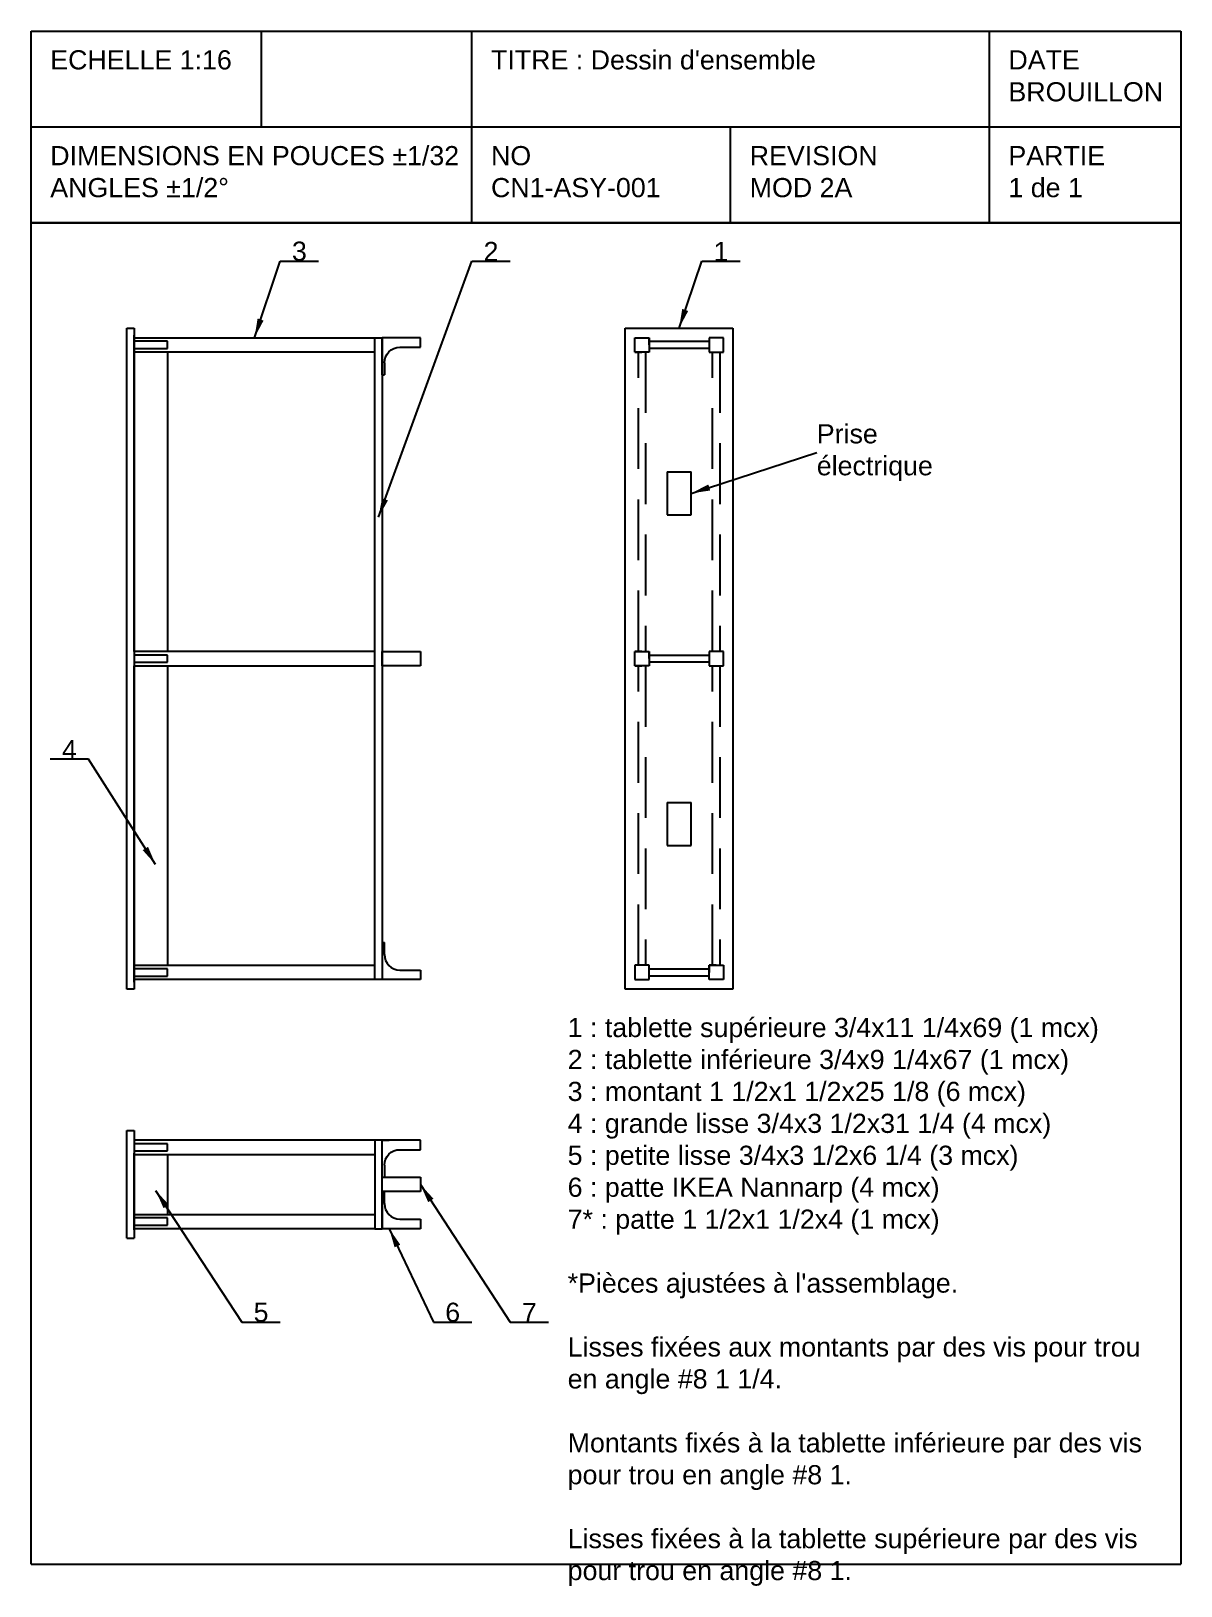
# Model space of a CAD drawing. Header units: inches. Extents: x -10 to 110, y -62 to 100.
import ezdxf

# ---------------------------------------------------------------- set-up
doc = ezdxf.new("R2010")
doc.units = ezdxf.units.IN
doc.header["$MEASUREMENT"] = 0
doc.linetypes.add('HIDDEN', pattern=[9.525, 6.35, -3.175])
doc.linetypes.add('PHANTOM', pattern=[63.5, 31.75, -6.35, 6.35, -6.35, 6.35, -6.35])
doc.layers.get('0').update_dxf_attribs({"lineweight": 25})
doc.layers.add('Cachées', color=1, linetype='HIDDEN', lineweight=25, true_color=0xff0000)
doc.layers.add('Fantômes', color=18, linetype='PHANTOM', lineweight=25, true_color=0x000000)
doc.styles.add('QCADDimTextStyle', font='')
doc.styles.add('textstyle11', font='')
doc.styles.add('textstyle12', font='')
doc.styles.add('textstyle13', font='')
doc.styles.add('textstyle14', font='')
doc.styles.add('textstyle15', font='')
doc.styles.add('textstyle16', font='')
doc.styles.add('textstyle17', font='')
doc.styles.add('textstyle18', font='')
doc.styles.add('textstyle19', font='')
doc.styles.add('textstyle20', font='')
doc.styles.add('textstyle21', font='')
doc.styles.add('textstyle22', font='')
doc.styles.add('textstyle23', font='')
doc.styles.add('textstyle24', font='')
doc.styles.add('textstyle25', font='')
doc.styles.add('textstyle26', font='')
doc.styles.get('QCADDimTextStyle').set_extended_font_data('MS Shell Dlg 2')
doc.styles.get('textstyle11').set_extended_font_data('Arial')
doc.styles.get('textstyle12').set_extended_font_data('Arial')
doc.styles.get('textstyle13').set_extended_font_data('Arial')
doc.styles.get('textstyle14').set_extended_font_data('Arial')
doc.styles.get('textstyle15').set_extended_font_data('Arial')
doc.styles.get('textstyle16').set_extended_font_data('Arial')
doc.styles.get('textstyle17').set_extended_font_data('Arial')
doc.styles.get('textstyle18').set_extended_font_data('Arial')
doc.styles.get('textstyle19').set_extended_font_data('Arial')
doc.styles.get('textstyle20').set_extended_font_data('Arial')
doc.styles.get('textstyle21').set_extended_font_data('Arial')
doc.styles.get('textstyle22').set_extended_font_data('Arial')
doc.styles.get('textstyle23').set_extended_font_data('Arial')
doc.styles.get('textstyle24').set_extended_font_data('Arial')
doc.styles.get('textstyle25').set_extended_font_data('Arial')
doc.styles.get('textstyle26').set_extended_font_data('Arial')
doc.dimstyles.new('QCADDimStyle', dxfattribs={"dimscale": 16, "dimtxt": 0.125, "dimasz": 0.125, "dimexe": 0.0625, "dimexo": 0.03125, "dimgap": 0.03125, "dimtad": 1, "dimtoh": 1, "dimdec": 4, "dimzin": 0, "dimdsep": 46, "dimtxsty": 'QCADDimTextStyle', "dimcen": 0.09, "dimadec": 0, "dimazin": 0, "dimtfac": 1, "dimtdec": 4, "dimtofl": 0, "dimtmove": 0, "dimatfit": 3, "dimfxl": 1, "dimtolj": 1, "dimtzin": 0, "dimarcsym": 0})

# ---------------------------------------------------------------- blocks, each defined once
blk = doc.blocks.new('nannarp_side')
for p, q in [((0, -4), (0, 0)), ((3.875, 0), (0, 0)), ((3.875, 0), (3.875, -0.25)), ((2.625, -0.25), (3.875, -0.25)), ((1, -1.875), (1, -4)), ((1, -4), (0, -4))]:
    blk.add_line(p, q)
blk.add_arc((2.625, -1.875), 1.625, 90, 180)
blk = doc.blocks.new('cartouche_ANSI_A')
for p, q in [((0, 10), (7.5, 10)), ((0, 0), (0, 10)), ((0, 10), (7.5, 10)), ((1.5, 10), (1.5, 9.375)), ((2.875, 8.75), (2.875, 10)), ((6.25, 10), (6.25, 8.75)), ((7.5, 10), (7.5, 0)), ((0, 8.75), (0, 9.5)), ((7.5, 9.5), (7.5, 8.75)), ((0, 9.375), (2.875, 9.375)), ((2.875, 9.375), (5.625, 9.375)), ((4.5625, 8.75), (4.5625, 9.375)), ((5.625, 9.375), (7.5, 9.375)), ((7.5, 8.75), (0, 8.75)), ((0, 8.75), (2.875, 8.75)), ((7.5, 8.75), (0, 8.75)), ((2.875, 8.75), (6.25, 8.75)), ((6.25, 8.75), (7.5, 8.75)), ((0, 0), (7.5, 0))]:
    blk.add_line(p, q)
at = {"char_height": 0.125, "attachment_point": 1}
for s, insert, style in [('ECHELLE 1:16', (0.125, 9.875), 'textstyle12'), ("TITRE : Dessin d'ensemble", (3, 9.875), 'textstyle14'), ('DATE\\PBROUILLON', (6.375, 9.875), 'textstyle17'), ('DIMENSIONS EN POUCES %%p1/32\\PANGLES %%p1/2%%d', (0.125, 9.25), 'textstyle11'), ('NO\\PCN1-ASY-001', (3, 9.25), 'textstyle13'), ('REVISION\\PMOD 2A', (4.6875, 9.25), 'textstyle16'), ('PARTIE\\P1 de 1', (6.375, 9.25), 'textstyle15')]:
    blk.add_mtext(s, dxfattribs=dict(at, insert=insert, style=style))

msp = doc.modelspace()

# ---------------------------------------------------------------- linework, layer by layer
for p, q in [((0, 0), (0, 69)), ((0, 69), (0.75, 69)), ((0.75, 69), (0.75, 0)), ((0.75, 66.75), (0.75, 68.25)), ((52, 0), (52, 69)), ((52, 69), (63.25, 69)), ((63.25, 69), (63.25, 0)), ((0.75, 68), (25.875, 68)), ((0.75, 35.25), (0.75, 66.75)), ((25.875, 1), (25.875, 68)), ((25.875, 68), (26.625, 68)), ((26.625, 68), (26.625, 1)), ((25.875, 66.5), (0.75, 66.5)), ((4.25, 66.5), (4.25, 35.25)), ((25.875, 35.25), (0.75, 35.25)), ((0.75, 35.25), (0.75, 33.75)), ((4.25, 35.25), (0.75, 35.25)), ((25.875, 33.75), (25.875, 35.25)), ((26.625, 33.75), (26.625, 35.25)), ((26.625, 35.25), (30.625, 35.25)), ((30.625, 35.25), (30.625, 33.75)), ((0.75, 33.75), (25.875, 33.75)), ((0.75, 2.25), (0.75, 33.75)), ((0.75, 33.75), (4.25, 33.75)), ((4.25, 33.75), (4.25, 2.5)), ((30.625, 33.75), (26.625, 33.75)), ((0.75, 2.5), (25.875, 2.5)), ((0.75, 0.75), (0.75, 2.25)), ((25.875, 1), (0.75, 1)), ((26.625, 1), (25.875, 1)), ((0.75, 0), (0, 0)), ((63.25, 0), (52, 0)), ((0, -26), (0, -14.75)), ((0, -14.75), (0.75, -14.75)), ((0.75, -14.75), (0.75, -26)), ((0.75, -15.625), (0.75, -17.125)), ((25.875, -15.75), (0.75, -15.75)), ((25.875, -15.75), (25.875, -25)), ((26.625, -15.75), (25.875, -15.75)), ((26.625, -25), (26.625, -15.75)), ((26.625, -25), (26.625, -15.75)), ((26.625, -15.75), (27.375, -15.75)), ((0.75, -23.625), (0.75, -17.125)), ((0.75, -17.25), (25.875, -17.25)), ((4.25, -17.25), (4.25, -23.5)), ((26.625, -19.625), (30.625, -19.625)), ((30.625, -19.625), (30.625, -21.125)), ((30.625, -21.125), (26.625, -21.125)), ((0.75, -23.5), (25.875, -23.5)), ((0.75, -25.125), (0.75, -23.625)), ((25.875, -25), (0.75, -25)), ((25.875, -25), (26.625, -25)), ((27.375, -25), (26.625, -25)), ((0, -26), (0.75, -26))]:
    msp.add_line(p, q)
at = {"layer": 'Cachées'}
for p, q in [((4.25, 67.625), (0.75, 67.625)), ((0.75, 67.625), (0.75, 66.875)), ((0.75, 66.875), (4.25, 66.875)), ((4.25, 66.875), (4.25, 67.625)), ((53, 68), (54.5, 68)), ((53, 66.5), (53, 68)), ((54.5, 68), (54.5, 66.5)), ((54.5, 67.25), (54.5, 68)), ((54.5, 67.625), (60.75, 67.625)), ((60.75, 66.875), (54.5, 66.875)), ((62.25, 68), (60.75, 68)), ((60.75, 68), (60.75, 66.5)), ((60.75, 68), (60.75, 67.25)), ((62.25, 66.5), (62.25, 68)), ((54.5, 66.5), (53, 66.5)), ((53, 66.5), (53.75, 66.5)), ((53.375, 35.25), (53.375, 66.5)), ((54.125, 66.5), (54.125, 35.25)), ((60.75, 66.5), (62.25, 66.5)), ((60.75, 66.5), (61.5, 66.5)), ((61.125, 35.25), (61.125, 66.5)), ((61.875, 66.5), (61.875, 35.25)), ((4.25, 34.875), (0.75, 34.875)), ((0.75, 34.875), (0.75, 34.125)), ((0.75, 34.125), (4.25, 34.125)), ((4.25, 34.125), (4.25, 34.875)), ((53, 35.25), (54.5, 35.25)), ((53, 33.75), (53, 35.25)), ((53.75, 35.25), (53, 35.25)), ((54.5, 35.25), (54.5, 33.75)), ((54.5, 34.5), (54.5, 35.25)), ((54.5, 34.875), (60.75, 34.875)), ((60.75, 34.125), (54.5, 34.125)), ((62.25, 35.25), (60.75, 35.25)), ((60.75, 35.25), (60.75, 33.75)), ((60.75, 35.25), (60.75, 34.5)), ((61.5, 35.25), (60.75, 35.25)), ((62.25, 33.75), (62.25, 35.25)), ((54.5, 33.75), (53, 33.75)), ((53, 33.75), (53.75, 33.75)), ((53.375, 2.5), (53.375, 33.75)), ((54.125, 33.75), (54.125, 2.5)), ((60.75, 33.75), (62.25, 33.75)), ((60.75, 33.75), (61.5, 33.75)), ((61.125, 2.5), (61.125, 33.75)), ((61.875, 33.75), (61.875, 2.5)), ((4.25, 2.125), (0.75, 2.125)), ((0.75, 2.125), (0.75, 1.375)), ((4.25, 1.375), (4.25, 2.125)), ((54.5, 2.5), (53, 2.5)), ((53, 2.5), (53, 1)), ((53.75, 2.5), (53, 2.5)), ((54.5, 1), (54.5, 2.5)), ((54.5, 1.75), (54.5, 2.5)), ((54.5, 2.125), (60.75, 2.125)), ((60.75, 1), (60.75, 2.5)), ((60.75, 2.5), (62.25, 2.5)), ((60.75, 2.5), (60.75, 1.75)), ((61.5, 2.5), (60.75, 2.5)), ((62.25, 2.5), (62.25, 1)), ((0.75, 1.375), (4.25, 1.375)), ((53, 1), (54.5, 1)), ((60.75, 1.375), (54.5, 1.375)), ((62.25, 1), (60.75, 1)), ((4.25, -16.125), (0.75, -16.125)), ((0.75, -16.125), (0.75, -16.875)), ((4.25, -16.875), (4.25, -16.125)), ((0.75, -16.875), (4.25, -16.875)), ((4.25, -23.875), (0.75, -23.875)), ((0.75, -23.875), (0.75, -24.625)), ((4.25, -24.625), (4.25, -23.875)), ((0.75, -24.625), (4.25, -24.625))]:
    msp.add_line(p, q, dxfattribs=at)
at = {"layer": 'Fantômes'}
for p, q in [((56.375, 54), (56.375, 49.5)), ((56.375, 54), (58.875, 54)), ((58.875, 49.5), (58.875, 54)), ((56.375, 49.5), (58.875, 49.5)), ((56.375, 19.5), (56.375, 15)), ((56.375, 19.5), (58.875, 19.5)), ((58.875, 15), (58.875, 19.5)), ((56.375, 15), (58.875, 15))]:
    msp.add_line(p, q, dxfattribs=at)

# ---------------------------------------------------------------- block references
at = {"yscale": -1, "rotation": 270}
for p in [(26.625, 68), (26.625, -15.75)]:
    msp.add_blockref('nannarp_side', p, dxfattribs=at)
at = {"rotation": 90}
for p in [(26.625, 1), (26.625, -25)]:
    msp.add_blockref('nannarp_side', p, dxfattribs=at)
at = {"layer": 'Fantômes', "xscale": 16, "yscale": 16}
msp.add_blockref('cartouche_ANSI_A', (-10, -60), dxfattribs=at)

# ---------------------------------------------------------------- texts
at = {"char_height": 2}
for s, insert, attachment_point, style in [('3', (18, 76), 8, 'textstyle20'), ('2', (38, 76), 8, 'textstyle19'), ('1', (62, 76), 8, 'textstyle18'), ('Prise \\Pélectrique', (72, 56), 4, 'textstyle25'), ('4', (-6, 24), 8, 'textstyle21'), ("1 : tablette supérieure 3/4x11 1/4x69 (1 mcx)\\P2 : tablette inférieure 3/4x9 1/4x67 (1 mcx)\\P3 : montant 1 1/2x1 1/2x25 1/8 (6 mcx)\\P4 : grande lisse 3/4x3 1/2x31 1/4 (4 mcx)\\P5 : petite lisse 3/4x3 1/2x6 1/4 (3 mcx)\\P6 : patte IKEA Nannarp (4 mcx)\\P7* : patte 1 1/2x1 1/2x4 (1 mcx)\\P\\P*Pièces ajustées à l'assemblage.\\P\\PLisses fixées aux montants par des vis pour trou \\Pen angle #8 1 1/4.\\P\\PMontants fixés à la tablette inférieure par des vis \\Ppour trou en angle #8 1.\\P\\PLisses fixées à la tablette supérieure par des vis \\Ppour trou en angle #8 1.", (46, -3), 1, 'textstyle26'), ('5', (14, -34.75), 8, 'textstyle22'), ('6', (34, -34.75), 8, 'textstyle23'), ('7', (42, -34.75), 8, 'textstyle24')]:
    msp.add_mtext(s, dxfattribs=dict(at, insert=insert, attachment_point=attachment_point, style=style))

# ---------------------------------------------------------------- leaders
for points in [[(13.313, 68), (16, 76), (20, 76)], [(26.25, 49.25), (36, 76), (40, 76)], [(57.625, 69), (60, 76), (64, 76)], [(58.875, 51.75), (72, 56)], [(3, 13), (-4, 24), (-8, 24)], [(3, -21), (12, -34.75), (16, -34.75)], [(30.625, -20.375), (40, -34.75), (44, -34.75)], [(27.375, -25), (32, -34.75), (36, -34.75)]]:
    msp.add_leader(points, dimstyle='QCADDimStyle')

doc.saveas('drawing.dxf')
